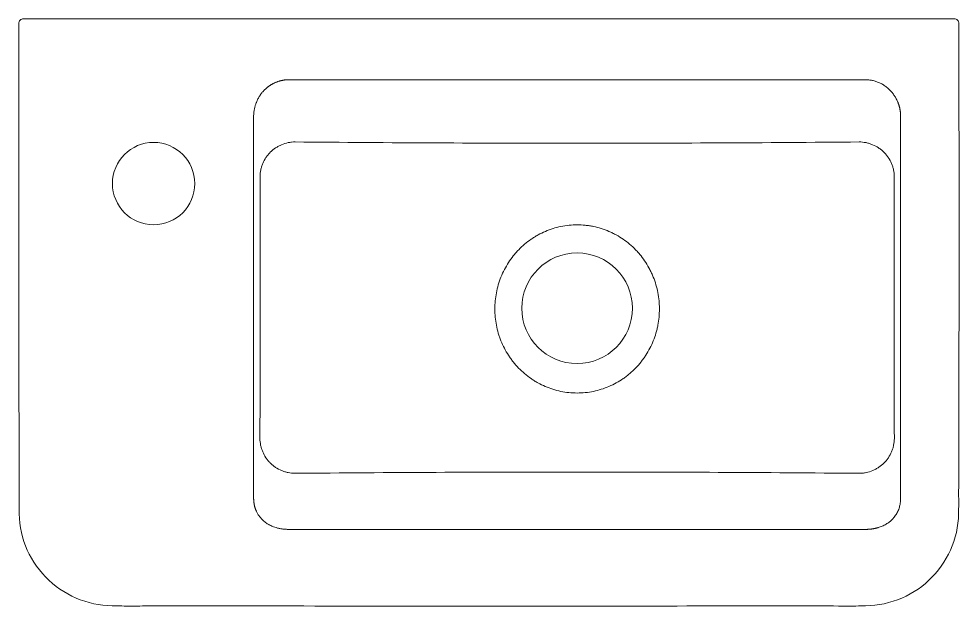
# Model space of a CAD drawing. Header units: millimetres. Extents: x 1778 to 2471, y 1406 to 1876.
# Drawn here: x 1974.2479 to 1974.6476, y 1425.2371 to 1425.4866 of the extents above; entities that cross this region are included whole.
import ezdxf

# ---------------------------------------------------------------- set-up
doc = ezdxf.new("R2010")
doc.units = ezdxf.units.MM
doc.layers.add('ARQ_SANITAROS', color=42, linetype='Continuous', lineweight=0)

msp = doc.modelspace()

# ---------------------------------------------------------------- linework, layer by layer
at = {"layer": 'ARQ_SANITAROS'}
msp.add_line((1974.252906279723, 1425.486557346467), (1974.642508642832, 1425.486557346467), dxfattribs=at)
for centre, radius in [((1974.305207461277, 1425.416557346468), 0.0175), ((1974.485207369943, 1425.363619763192), 0.0235)]:
    msp.add_circle(centre, radius, dxfattribs=at)
for centre, radius, start, end in [((1974.249909677776, 1425.484558185103), 0.0019991615484063, 90.02453389698749, 180.0251523005963), ((1974.645505244779, 1425.484558185103), 0.0019991615484063, 359.9748476994038, 89.97546610301251), ((1974.288048888483, 1425.277257540932), 0.04, 178.5369472615797, 269.4070532069933), ((1974.607368182907, 1425.277257540932), 0.04, 270.5929467930066, 1.463052738420264)]:
    msp.add_arc(centre, radius, start, end, dxfattribs=at)
for points, knots in [([(1974.249908826096, 1425.486557346467), (1974.249900461594, 1425.486557346467), (1974.249912675642, 1425.486557346467), (1974.249976595569, 1425.486557346467), (1974.250029265816, 1425.486557346467), (1974.250171934686, 1425.486557346467), (1974.250261326315, 1425.486557346467), (1974.250476166621, 1425.486557346467), (1974.250602269628, 1425.486557346467), (1974.251018735163, 1425.486557346467), (1974.251358655878, 1425.486557346467), (1974.2519117417, 1425.486557346467), (1974.252106479501, 1425.486557346467), (1974.252502381962, 1425.486557346467), (1974.252702983938, 1425.486557346467), (1974.252906285872, 1425.486557346467)], [0, 0, 0, 0, 0.124999999999997, 0.124999999999997, 0.249999999999994, 0.249999999999994, 0.374999999999991, 0.374999999999991, 0.499999999999988, 0.499999999999988, 0.749999999999994, 0.749999999999994, 0.8749999999999969, 0.8749999999999969, 1, 1, 1, 1]), ([(1974.642508636684, 1425.486557346467), (1974.642711938617, 1425.486557346467), (1974.642911757418, 1425.486557346467), (1974.643304710627, 1425.486557346467), (1974.643499966743, 1425.486557346467), (1974.64387064555, 1425.486557346467), (1974.644046192836, 1425.486557346467), (1974.644377734273, 1425.486557346467), (1974.64453356514, 1425.486557346467), (1974.64495031282, 1425.486557346467), (1974.645171190864, 1425.486557346467), (1974.645384595138, 1425.486557346467), (1974.645437560671, 1425.486557346467), (1974.645502276889, 1425.486557346467), (1974.64551446096, 1425.486557346467), (1974.645506096459, 1425.486557346467)], [0, 0, 0, 0, 0.1250000000000029, 0.1250000000000029, 0.2500000000000059, 0.2500000000000059, 0.3750000000000088, 0.3750000000000088, 0.5000000000000118, 0.5000000000000118, 0.7500000000000058, 0.7500000000000058, 0.8750000000000028, 0.8750000000000028, 1, 1, 1, 1]), ([(1974.247906388798, 1425.484557307723), (1974.247906387049, 1425.484184326917), (1974.247906204977, 1425.445359543354), (1974.247990946335, 1425.387313291655), (1974.247940888028, 1425.320012884016), (1974.248115626417, 1425.290090131434), (1974.248034254697, 1425.279373604212), (1974.248061928588, 1425.278278833426)], [0, 0, 0, 0, 0.0053765137437719, 0.5596587791257975, 0.836795219926142, 0.9753743050737052, 0.9911634847423735, 0.9911634847423735, 0.9911634847423735, 0.9911634847423735]), ([(1974.647351922551, 1425.276439469938), (1974.647344501509, 1425.277083336625), (1974.647388510605, 1425.279199732129), (1974.647353499505, 1425.283727419723), (1974.647591575646, 1425.352451548143), (1974.64752857957, 1425.419708291029), (1974.647467838684, 1425.484557316104)], [0, 0, 0, 0, 0.0092507923677038, 0.0305381856660652, 0.0652438579649697, 1, 1, 1, 1]), ([(1974.362707570839, 1425.460689574884), (1974.36258742479, 1425.460688706691), (1974.362346696524, 1425.460686967155), (1974.36198517245, 1425.46067283437), (1974.361622783062, 1425.460650168862), (1974.361259746474, 1425.460618062073), (1974.360896285014, 1425.460576663642), (1974.360532625102, 1425.460525844702), (1974.360168997137, 1425.460465558261), (1974.359805635384, 1425.460395742314), (1974.359442777849, 1425.46031634617), (1974.359080666151, 1425.460227323562), (1974.358719545385, 1425.46012863473), (1974.358359663974, 1425.460020246062), (1974.358001273531, 1425.459902130398), (1974.35764462868, 1425.459774267154), (1974.357289986918, 1425.459636642494), (1974.356937608422, 1425.459489249469), (1974.356587755878, 1425.459332088187), (1974.356240694302, 1425.459165165941), (1974.355896690838, 1425.458988497373), (1974.355556014565, 1425.458802104595), (1974.355218936287, 1425.45860601734), (1974.35488572832, 1425.458400273084), (1974.354556664282, 1425.458184917173), (1974.354232018852, 1425.457960002949), (1974.353912067554, 1425.457725591865), (1974.353597086466, 1425.457481753558), (1974.353287352168, 1425.457228566134), (1974.352983140787, 1425.456966115544), (1974.352684730325, 1425.456694498405), (1974.352392390739, 1425.456413811832), (1974.351874085175, 1425.455888892727), (1974.351152259368, 1425.455065730857), (1974.350287410804, 1425.453872217234), (1974.349505048903, 1425.452539193557), (1974.34899185736, 1425.451422583002), (1974.348671759881, 1425.450581914318), (1974.348489626543, 1425.450050088806), (1974.348315186095, 1425.449473334402), (1974.348152937771, 1425.448851143393), (1974.34800780407, 1425.4481833038), (1974.347884769983, 1425.447469935131), (1974.347790256433, 1425.446711564198), (1974.34772647364, 1425.445909183663), (1974.347718373946, 1425.445359424869), (1974.347714224929, 1425.445077814569)], [0, 0, 0, 0, 0.0149755087363648, 0.0300053832991756, 0.0450904488492539, 0.0602315221693449, 0.0754294115839839, 0.0906849168823642, 0.1059988292441371, 0.1213719311683187, 0.1368049964051152, 0.1522987898908987, 0.1678540676860992, 0.1834715769163315, 0.1991520557165973, 0.2148962331785644, 0.2307048293011835, 0.2465785549443675, 0.2625181117860846, 0.2785241922826086, 0.2945974796322929, 0.3107386477425909, 0.3269483612006308, 0.3432272752472989, 0.3595760357548202, 0.3759952792080062, 0.3924856326891785, 0.4090477138669014, 0.4256821309883678, 0.4423894828757997, 0.459170358926767, 0.476025339118403, 0.4929549940158413, 0.551223424394874, 0.6124650973867852, 0.6766945723591026, 0.743923776309165, 0.7656436858183367, 0.7890471048694176, 0.8141340618899754, 0.8409044809790264, 0.8693581958929422, 0.8994949597519646, 0.9313144519540104, 0.9648162832953444, 1, 1, 1, 1]), ([(1974.622700697626, 1425.445077814569), (1974.622699748841, 1425.445213298637), (1974.622697872487, 1425.445481237216), (1974.622682620485, 1425.445878372994), (1974.622659038044, 1425.446265970689), (1974.622626900952, 1425.446643846648), (1974.622587083526, 1425.447011845182), (1974.622540159993, 1425.447369839084), (1974.622486764968, 1425.447717727319), (1974.62242749922, 1425.448055433459), (1974.622362953049, 1425.448382903966), (1974.622293699451, 1425.448700106532), (1974.622220295185, 1425.449007028461), (1974.622143279941, 1425.449303675069), (1974.622063176089, 1425.449590068132), (1974.621980488387, 1425.44986624441), (1974.621895703834, 1425.450132254043), (1974.621809291383, 1425.450388159642), (1974.621721702455, 1425.450634033115), (1974.621633368879, 1425.450869960738), (1974.621376944503, 1425.451523781975), (1974.620902115213, 1425.45255391182), (1974.620119486782, 1425.453884395211), (1974.619254469766, 1425.455075931259), (1974.618437665342, 1425.456005909186), (1974.617707956838, 1425.456723245007), (1974.617084137607, 1425.457272438152), (1974.616436953742, 1425.457782075762), (1974.615768823118, 1425.458251460693), (1974.615082175168, 1425.45868002856), (1974.614379418231, 1425.459067366498), (1974.613662937264, 1425.45941320209), (1974.612935084163, 1425.459717402383), (1974.612198170723, 1425.459979959756), (1974.611454461567, 1425.460201017806), (1974.610706167759, 1425.460380750164), (1974.609955440913, 1425.460519779838), (1974.60920436789, 1425.460617604508), (1974.608454965824, 1425.460678375561), (1974.607955927997, 1425.46068585119), (1974.607707351717, 1425.460689574884)], [0, 0, 0, 0, 0.0169292535466829, 0.0334799520364306, 0.0496520460640813, 0.0654454892263298, 0.0808602382016687, 0.0958962528340704, 0.1105534962226333, 0.1248319348193715, 0.1387315385383557, 0.1522522808790052, 0.1653941390677441, 0.1781570942219885, 0.1905411315421109, 0.2025462405372378, 0.2141724152929508, 0.2254196547895161, 0.2362879632825686, 0.246777350760057, 0.2568878334930598, 0.3240146231842394, 0.3881618389239681, 0.4493414229964399, 0.5075679332337663, 0.5424309213626625, 0.5769787457542066, 0.6112165659975906, 0.6451497128020137, 0.6787836878916935, 0.7121241636009901, 0.7451769821798703, 0.7779481548191894, 0.8104438604050886, 0.8426704440104765, 0.8746344151311415, 0.906342445673117, 0.9378013676967139, 0.9690181709221011, 1, 1, 1, 1]), ([(1974.350427737269, 1425.419502382868), (1974.350437163874, 1425.420470705579), (1974.350540695843, 1425.421422264585), (1974.350831277096, 1425.422825486705), (1974.350950847875, 1425.423289178864), (1974.351236366966, 1425.424208291514), (1974.351403501498, 1425.424666255319), (1974.351966838811, 1425.426002348541), (1974.352423844821, 1425.426845595782), (1974.353228808466, 1425.428040800831), (1974.353517177204, 1425.428427510835), (1974.354135275736, 1425.429176804375), (1974.354465448274, 1425.429539330589), (1974.355495566506, 1425.430565326404), (1974.356241713539, 1425.431176830529), (1974.357449684181, 1425.431985756015), (1974.357868011607, 1425.432237634843), (1974.358732437854, 1425.432701774502), (1974.359172743012, 1425.432911022768), (1974.360517177325, 1425.433472436377), (1974.361444606125, 1425.433758888467), (1974.362883518415, 1425.434053837561), (1974.363371066041, 1425.434129254126), (1974.364346374832, 1425.434231682945), (1974.36483611553, 1425.434259161729), (1974.365327961707, 1425.43426268628)], [0, 0, 0, 0, 0.1249999999999975, 0.1249999999999975, 0.187499999999997, 0.187499999999997, 0.2499999999999973, 0.2499999999999973, 0.3749999999999972, 0.3749999999999972, 0.4374999999999968, 0.4374999999999968, 0.4999999999999964, 0.4999999999999964, 0.6249999999999957, 0.6249999999999957, 0.6874999999999963, 0.6874999999999963, 0.7499999999999968, 0.7499999999999968, 0.8749999999999991, 0.8749999999999991, 0.9374999999999996, 0.9374999999999996, 1, 1, 1, 1]), ([(1974.365327961707, 1425.43426268628), (1974.405279280685, 1425.433900845807), (1974.445237330386, 1425.433718461308), (1974.505184508519, 1425.433718164112), (1974.525169796877, 1425.433763542477), (1974.565132567156, 1425.433944891952), (1974.585111098424, 1425.434080857489), (1974.605086777696, 1425.434261598316)], [0, 0, 0, 0, 0.5, 0.5, 0.75, 0.75, 1, 1, 1, 1]), ([(1974.605086777696, 1425.434261598316), (1974.606069266036, 1425.434254554447), (1974.607036017751, 1425.434152669852), (1974.608463345274, 1425.433862431599), (1974.608935293685, 1425.433742618367), (1974.609871338207, 1425.433455667788), (1974.610333616266, 1425.433288809385), (1974.611680629076, 1425.432727591195), (1974.612534886889, 1425.432270554786), (1974.613750223738, 1425.431459873214), (1974.614145230181, 1425.43116755331), (1974.614897204347, 1425.430552230993), (1974.61561508137, 1425.429903940255), (1974.616265968365, 1425.429190884737), (1974.616883009454, 1425.428445111844), (1974.617175947747, 1425.428053722598), (1974.617989166438, 1425.426848513354), (1974.618446248785, 1425.426003677822), (1974.619007044431, 1425.424675754079), (1974.619173210166, 1425.42422233691), (1974.619461540158, 1425.423296953001), (1974.619581988072, 1425.422830702452), (1974.619874233251, 1425.421421589002), (1974.619977574243, 1425.420468460901), (1974.619986990398, 1425.419501260507)], [0, 0, 0, 0, 0.1249999999999973, 0.1249999999999973, 0.1874999999999977, 0.1874999999999977, 0.2499999999999982, 0.2499999999999982, 0.3749999999999963, 0.3749999999999963, 0.4374999999999966, 0.4374999999999966, 0.4999999999999969, 0.5624999999999973, 0.5624999999999973, 0.6249999999999974, 0.6249999999999974, 0.7499999999999984, 0.7499999999999984, 0.8124999999999987, 0.8124999999999987, 0.8749999999999991, 0.8749999999999991, 1, 1, 1, 1]), ([(1974.485207369943, 1425.327619762683), (1974.487543130645, 1425.327619802423), (1974.489842551573, 1425.327856560949), (1974.493238988972, 1425.328554980371), (1974.494362406808, 1425.328845465441), (1974.496590571884, 1425.329544798952), (1974.497677373409, 1425.329947995035), (1974.5008591395, 1425.331311906257), (1974.502876202287, 1425.332425496953), (1974.505266232713, 1425.334075246612), (1974.505738886096, 1425.334419214341), (1974.506662771192, 1425.335127508261), (1974.507114178522, 1425.335491829928), (1974.508437473025, 1425.336614667615), (1974.50927850656, 1425.337402984998), (1974.510879964945, 1425.339057498097), (1974.511640387249, 1425.339923696243), (1974.512720085271, 1425.34128187907), (1974.513069810697, 1425.341744438346), (1974.513748609674, 1425.34268951639), (1974.514077897167, 1425.343172522628), (1974.51565513939, 1425.345611640684), (1974.516712187108, 1425.347658813306), (1974.518000516465, 1425.350868828065), (1974.518380061959, 1425.351962209388), (1974.518872515454, 1425.353638297788), (1974.519023573285, 1425.354202445504), (1974.519296907847, 1425.355330788091), (1974.51941962998, 1425.355896440738), (1974.519964668983, 1425.358731988959), (1974.520183184449, 1425.361023536924), (1974.520183270557, 1425.363916988199), (1974.520169514956, 1425.364497141966), (1974.520113932815, 1425.365660432298), (1974.52007203749, 1425.366243067008), (1974.519905636927, 1425.367976733253), (1974.519740290618, 1425.369119755314), (1974.519084758835, 1425.372511433379), (1974.518436610229, 1425.3747230598), (1974.517352103806, 1425.377423288867), (1974.517121153197, 1425.377960319767), (1974.516636545653, 1425.379016077874), (1974.516382318471, 1425.379536307373), (1974.515584382062, 1425.381074378937), (1974.515005500198, 1425.382069656803), (1974.513754586033, 1425.384000460351), (1974.513082556812, 1425.384935987998), (1974.51200316465, 1425.386293517715), (1974.511631454768, 1425.386738387128), (1974.510863690057, 1425.387612512409), (1974.510467006155, 1425.388042301832), (1974.508444303022, 1425.390128108913), (1974.506686067902, 1425.391615244814), (1974.503841645073, 1425.393577696462), (1974.502858748053, 1425.39418682158), (1974.501330323743, 1425.395030460664), (1974.50081125322, 1425.39530014763), (1974.499766872585, 1425.39580980501), (1974.499240139032, 1425.396050606449), (1974.496584094948, 1425.397185530585), (1974.494388306054, 1425.397874414082), (1974.491553696958, 1425.398458099083), (1974.490982240488, 1425.398560838447), (1974.489830057283, 1425.398737702267), (1974.489250640003, 1425.398811534061), (1974.487518186679, 1425.398987730485), (1974.486364923549, 1425.39904588178), (1974.484061729413, 1425.399046320825), (1974.48291179855, 1425.398988603529), (1974.480615288813, 1425.398756612658), (1974.479467320677, 1425.39858206364), (1974.476037203822, 1425.397879046917), (1974.473835993922, 1425.397187370506), (1974.4706567388, 1425.395830275769), (1974.469617569345, 1425.395324241459), (1974.468090352493, 1425.39448294515), (1974.467585252459, 1425.394187930545), (1974.466595333612, 1425.393575909671), (1974.466109848173, 1425.393258632502), (1974.463728806518, 1425.391617080126), (1974.461971077644, 1425.390128886628), (1974.459955898956, 1425.388052153017), (1974.459562044874, 1425.387625883521), (1974.458792989251, 1425.386751153346), (1974.458418120182, 1425.386302922713), (1974.457333540215, 1425.384939619227), (1974.456659526186, 1425.384001289119), (1974.454780282884, 1425.381100500548), (1974.453716503025, 1425.379053054399), (1974.452412079816, 1425.375806860168), (1974.45203171033, 1425.374708666144), (1974.45138048441, 1425.372493327788), (1974.451108832387, 1425.37137418696), (1974.450672273548, 1425.369113212018), (1974.450507365182, 1425.367971378232), (1974.450286147886, 1425.365664623095), (1974.450230200132, 1425.364494192356), (1974.450230670618, 1425.361014947072), (1974.450450314875, 1425.358723038083), (1974.45110381235, 1425.355325924368), (1974.451376022711, 1425.354200391482), (1974.451868819622, 1425.352522713811), (1974.452046628074, 1425.351967394676), (1974.452426728928, 1425.350871488246), (1974.45262933615, 1425.350329811972), (1974.453704322947, 1425.347652395965), (1974.454760795496, 1425.345608674244), (1974.456331437502, 1425.343178952866), (1974.456658179712, 1425.342699310652), (1974.457337470277, 1425.341752917744), (1974.457689430342, 1425.341287135713), (1974.458772435079, 1425.339924415555), (1974.459533993819, 1425.339057117945), (1974.46193512436, 1425.336576440277), (1974.463689979936, 1425.335083057491), (1974.466085957408, 1425.333426912918), (1974.466574599524, 1425.333106958178), (1974.467561249546, 1425.33249555106), (1974.468060549504, 1425.332203187544), (1974.469576134985, 1425.331365579101), (1974.47061006395, 1425.330859722061), (1974.472724770145, 1425.329952575243), (1974.47380554521, 1425.329551280656), (1974.47601509411, 1425.328855811049), (1974.477149239331, 1425.328560864668), (1974.480565111535, 1425.327856449667), (1974.482871609239, 1425.32761972294), (1974.485207369943, 1425.327619762683)], [0, 0, 0, 0, 0.0312499999999985, 0.0312499999999985, 0.0468749999999977, 0.0468749999999977, 0.062499999999997, 0.062499999999997, 0.0937499999999955, 0.0937499999999955, 0.1015624999999952, 0.1015624999999952, 0.1093749999999948, 0.1093749999999948, 0.1249999999999942, 0.1249999999999942, 0.1406249999999934, 0.1406249999999934, 0.1484374999999932, 0.1484374999999932, 0.156249999999993, 0.156249999999993, 0.1874999999999931, 0.1874999999999931, 0.2031249999999931, 0.2031249999999931, 0.2109374999999931, 0.2109374999999931, 0.2187499999999932, 0.2187499999999932, 0.2499999999999929, 0.2499999999999929, 0.2578124999999929, 0.2578124999999929, 0.2656249999999929, 0.2656249999999929, 0.2812499999999928, 0.2812499999999928, 0.3124999999999927, 0.3124999999999927, 0.3203124999999926, 0.3203124999999926, 0.3281249999999925, 0.3281249999999925, 0.3437499999999922, 0.3437499999999922, 0.359374999999992, 0.359374999999992, 0.3671874999999919, 0.3671874999999919, 0.3749999999999918, 0.3749999999999918, 0.4062499999999918, 0.4062499999999918, 0.4218749999999917, 0.4218749999999917, 0.4296874999999916, 0.4296874999999916, 0.4374999999999915, 0.4374999999999915, 0.4687499999999915, 0.4687499999999915, 0.4765624999999914, 0.4765624999999914, 0.4843749999999913, 0.4843749999999913, 0.4999999999999912, 0.4999999999999912, 0.5156249999999912, 0.5156249999999912, 0.5312499999999911, 0.5312499999999911, 0.562499999999991, 0.562499999999991, 0.5781249999999908, 0.5781249999999908, 0.5859374999999907, 0.5859374999999907, 0.5937499999999907, 0.5937499999999907, 0.6249999999999905, 0.6249999999999905, 0.6328124999999905, 0.6328124999999905, 0.6406249999999905, 0.6406249999999905, 0.6562499999999905, 0.6562499999999905, 0.6874999999999905, 0.6874999999999905, 0.7031249999999905, 0.7031249999999905, 0.7187499999999905, 0.7187499999999905, 0.7343749999999905, 0.7343749999999905, 0.7499999999999905, 0.7499999999999905, 0.7812499999999903, 0.7812499999999903, 0.7968749999999902, 0.7968749999999902, 0.80468749999999, 0.80468749999999, 0.81249999999999, 0.81249999999999, 0.8437499999999905, 0.8437499999999905, 0.8515624999999907, 0.8515624999999907, 0.8593749999999909, 0.8593749999999909, 0.8749999999999915, 0.8749999999999915, 0.906249999999993, 0.906249999999993, 0.9140624999999934, 0.9140624999999934, 0.9218749999999939, 0.9218749999999939, 0.9374999999999952, 0.9374999999999952, 0.9531249999999964, 0.9531249999999964, 0.9687499999999976, 0.9687499999999976, 1, 1, 1, 1]), ([(1974.365286658477, 1425.293520719123), (1974.364303792523, 1425.293527640961), (1974.363336638451, 1425.293629628003), (1974.361908679105, 1425.293920390815), (1974.361436515341, 1425.29404044118), (1974.360500031996, 1425.294328003605), (1974.36003779562, 1425.294495142256), (1974.358690609087, 1425.29505743086), (1974.357836137262, 1425.295515416719), (1974.356620398888, 1425.296328007709), (1974.356225510669, 1425.29662086178), (1974.355473852672, 1425.297237215573), (1974.354756189728, 1425.297886674394), (1974.354105375185, 1425.29860122386), (1974.35348836541, 1425.299348685017), (1974.353195496704, 1425.299740954456), (1974.352383297736, 1425.300947613028), (1974.351926607321, 1425.301793756024), (1974.351366283482, 1425.303124292722), (1974.351200078757, 1425.303579277856), (1974.350912489033, 1425.304505374775), (1974.350792355206, 1425.304972030415), (1974.3505009376, 1425.306382508168), (1974.350397995452, 1425.307336742974), (1974.350388943234, 1425.30830527121)], [0, 0, 0, 0, 0.1250000000000065, 0.1250000000000065, 0.1875000000000089, 0.1875000000000089, 0.2500000000000113, 0.2500000000000113, 0.3750000000000146, 0.3750000000000146, 0.4375000000000144, 0.4375000000000144, 0.5000000000000142, 0.5625000000000141, 0.5625000000000141, 0.6250000000000139, 0.6250000000000139, 0.7500000000000107, 0.7500000000000107, 0.8125000000000087, 0.8125000000000087, 0.8750000000000069, 0.8750000000000069, 1, 1, 1, 1]), ([(1974.620025784824, 1425.308306393943), (1974.620016721023, 1425.307336676744), (1974.619913571256, 1425.306383771295), (1974.619623618319, 1425.304978593558), (1974.619504266188, 1425.304514260283), (1974.619219208545, 1425.303593886367), (1974.619052314069, 1425.303135268677), (1974.618489475098, 1425.301796793594), (1974.618032818756, 1425.300952185017), (1974.617228522695, 1425.2997552011), (1974.616940400256, 1425.299367942441), (1974.616322864394, 1425.298617630607), (1974.61599266841, 1425.298254248065), (1974.614962452677, 1425.297225952517), (1974.61421636183, 1425.29661331385), (1974.613008821616, 1425.295803078801), (1974.612591271456, 1425.295551135762), (1974.611726108023, 1425.295085670241), (1974.611285493649, 1425.294875889413), (1974.609940332023, 1425.294313177599), (1974.609012682901, 1425.294026258561), (1974.607573952336, 1425.293730916322), (1974.607086081815, 1425.29365533791), (1974.606110160247, 1425.293552756137), (1974.605620152909, 1425.29352527446), (1974.605128081409, 1425.293521807344)], [0, 0, 0, 0, 0.1250000000000099, 0.1250000000000099, 0.187500000000013, 0.187500000000013, 0.250000000000016, 0.250000000000016, 0.37500000000002, 0.37500000000002, 0.437500000000021, 0.437500000000021, 0.5000000000000219, 0.5000000000000219, 0.6250000000000188, 0.6250000000000188, 0.6875000000000174, 0.6875000000000174, 0.7500000000000158, 0.7500000000000158, 0.8750000000000095, 0.8750000000000095, 0.9375000000000047, 0.9375000000000047, 1, 1, 1, 1]), ([(1974.605128081409, 1425.293521807344), (1974.565163042678, 1425.293883499997), (1974.525191225713, 1425.294065640866), (1974.465223325279, 1425.294065391395), (1974.445231103202, 1425.294019801386), (1974.405254549818, 1425.293837975327), (1974.385269161115, 1425.293701744911), (1974.365286658477, 1425.293520719123)], [0, 0, 0, 0, 0.5, 0.5, 0.75, 0.75, 1, 1, 1, 1]), ([(1974.347714224929, 1425.283030410424), (1974.347714648382, 1425.282939652517), (1974.347715499018, 1425.28275733753), (1974.347722785821, 1425.282482138508), (1974.347734772818, 1425.282204430698), (1974.347752133876, 1425.281924252885), (1974.347775005139, 1425.281641730003), (1974.347803671576, 1425.281356975779), (1974.347838379691, 1425.281070119667), (1974.34787938813, 1425.280781299927), (1974.347926953392, 1425.280490665951), (1974.347981333235, 1425.280198378053), (1974.348042785201, 1425.279904607935), (1974.348111566455, 1425.279609538963), (1974.348187933229, 1425.279313366488), (1974.348272140337, 1425.279016298118), (1974.348364440634, 1425.278718554038), (1974.34846508447, 1425.278420367112), (1974.348574319094, 1425.278121983745), (1974.348692388093, 1425.277823661718), (1974.348819530535, 1425.277525679527), (1974.349073568178, 1425.276972034664), (1974.349518634082, 1425.276144624768), (1974.350255757816, 1425.275059570279), (1974.351216976171, 1425.273945172595), (1974.352227220093, 1425.273036976622), (1974.353142700555, 1425.272369161901), (1974.353807287259, 1425.271948103582), (1974.35431896447, 1425.271659176256), (1974.355048690946, 1425.27127989932), (1974.355995153271, 1425.270863101042), (1974.357081795486, 1425.270497313717), (1974.357915751616, 1425.270268268747), (1974.358568270969, 1425.270116417521), (1974.359209654025, 1425.269992088772), (1974.359837941692, 1425.269893109035), (1974.360451444877, 1425.269817266101), (1974.361048682068, 1425.26976222745), (1974.361628389508, 1425.26972612751), (1974.362189466417, 1425.269705517827), (1974.362557537881, 1425.269703570147), (1974.362737936257, 1425.269702615555)], [0, 0, 0, 0, 0.0110739005322729, 0.0222453128791298, 0.0335266140260138, 0.0449298332507652, 0.0564666287728384, 0.0681482693419908, 0.0799856205945502, 0.0919891359057053, 0.104168851389284, 0.1165343846439399, 0.129094936813947, 0.1418592975207868, 0.1548358522267083, 0.1680325916078591, 0.1814571225417239, 0.1951166803460072, 0.2090181419427058, 0.2231680396592827, 0.2375725754172406, 0.2522376350941307, 0.3050866774172995, 0.3661825253231441, 0.4356420157984763, 0.5135431190696367, 0.560143719246033, 0.5972092451274083, 0.6247385964826208, 0.6427312864722105, 0.7121473585137336, 0.7669680064898956, 0.7970941668995121, 0.8260960990833718, 0.853997094405418, 0.8808233021375613, 0.9066041111334747, 0.9313725808386987, 0.955165921592555, 0.9780260201313481, 1, 1, 1, 1]), ([(1974.607676986297, 1425.269702615555), (1974.607778747702, 1425.269702856645), (1974.607984390519, 1425.269703343844), (1974.608295666846, 1425.269709519049), (1974.608612733724, 1425.269720102314), (1974.608935424493, 1425.269735845549), (1974.609263563265, 1425.269757008705), (1974.609596954644, 1425.269783991351), (1974.609935385688, 1425.269817157177), (1974.610278624529, 1425.269856881641), (1974.610626419943, 1425.269903537827), (1974.61097850061, 1425.269957499271), (1974.611334574776, 1425.270019138299), (1974.61169432872, 1425.270088824442), (1974.61205742991, 1425.270166927037), (1974.612423512269, 1425.270253800056), (1974.612792230425, 1425.270349835535), (1974.613321423328, 1425.270500275628), (1974.614015162801, 1425.270726982845), (1974.61486942427, 1425.271061864046), (1974.615711530324, 1425.271453412582), (1974.616523887057, 1425.271897325663), (1974.617291576299, 1425.272385704792), (1974.617942087394, 1425.27286221785), (1974.618502182648, 1425.273326026779), (1974.618993537519, 1425.273779591363), (1974.619491427329, 1425.274294076042), (1974.62002977982, 1425.274921179176), (1974.620564703337, 1425.275644365807), (1974.621059506681, 1425.276442432859), (1974.621495190074, 1425.277281688074), (1974.621868434434, 1425.278163743307), (1974.622174364183, 1425.279087918696), (1974.62237069782, 1425.279871907325), (1974.622494533462, 1425.280514570121), (1974.622572796915, 1425.281025012755), (1974.622631744671, 1425.281532434983), (1974.622672118554, 1425.282036060048), (1974.622696438546, 1425.282535425351), (1974.62269928288, 1425.282865990665), (1974.622700697626, 1425.283030410424)], [0, 0, 0, 0, 0.0123950357697979, 0.0250482987688801, 0.0379687560683464, 0.0511648401941453, 0.0646444758772501, 0.0784151070721166, 0.092483723806752, 0.1068568885203378, 0.1215407616274537, 0.1365411261163612, 0.1518634110481448, 0.1675127138704689, 0.1834938214992836, 0.1998112301515733, 0.2164691639364399, 0.2334715922295526, 0.2726088020521283, 0.3141846072575914, 0.3582144530001017, 0.4009995357909533, 0.4438951132583422, 0.4869022386122384, 0.5165537845825181, 0.5483347088907575, 0.5822521339002368, 0.6183118636588886, 0.6656058001585322, 0.7089857149606948, 0.748520025191931, 0.7942523930408925, 0.8364348432299845, 0.8752539380469585, 0.8969982278276531, 0.9182802512035468, 0.9391583351763088, 0.9596941268918735, 0.9799522765144194, 1, 1, 1, 1]), ([(1974.287634940901, 1425.237259682898), (1974.288675226364, 1425.23722885268), (1974.292194662859, 1425.237124549583), (1974.298739568191, 1425.237136717855), (1974.310949103275, 1425.237284892945), (1974.328400993022, 1425.237174850846), (1974.392185812543, 1425.237162570513), (1974.471433485199, 1425.237053630495), (1974.554051061499, 1425.23720341152), (1974.590120934954, 1425.237202016164), (1974.604342708748, 1425.237104239885), (1974.607472383703, 1425.237256505003), (1974.60778150157, 1425.237271544221)], [0, 0, 0, 0, 0.0097521015805032, 0.0329927730963553, 0.061319590124348, 0.124174096408281, 0.196521700424014, 0.6590274717534254, 0.8667980014627303, 0.9706392995243337, 0.9971000448214329, 1, 1, 1, 1])]:
    msp.add_open_spline(points, degree=3, knots=knots, dxfattribs=at)
for points in [[(1974.607707351717, 1425.460689574884), (1974.52604075809, 1425.460689574884), (1974.444374164463, 1425.460689574884), (1974.362707570839, 1425.460689574884)], [(1974.347714224929, 1425.445077814569), (1974.347714224929, 1425.392430623978), (1974.347714224929, 1425.339783433387), (1974.347714224929, 1425.287136242795)], [(1974.622700697626, 1425.283030410424), (1974.622700697626, 1425.337046211807), (1974.622700697626, 1425.391062013189), (1974.622700697626, 1425.445077814569)], [(1974.350388943234, 1425.30830527121), (1974.350465240339, 1425.326829794256), (1974.350550307684, 1425.363887197744), (1974.350491609272, 1425.400961201659), (1974.350427737269, 1425.419502382868)], [(1974.619986990398, 1425.419501260507), (1974.61992311919, 1425.400960453912), (1974.619864421776, 1425.363887198793), (1974.619949488346, 1425.32683054324), (1974.620025784824, 1425.308306393943)], [(1974.347714224929, 1425.287136242795), (1974.347714224929, 1425.285767632004), (1974.347714224929, 1425.284399021214), (1974.347714224929, 1425.283030410424)], [(1974.362737936257, 1425.269702615555), (1974.444384286271, 1425.269702615555), (1974.526030636285, 1425.269702615555), (1974.607676986297, 1425.269702615555)]]:
    msp.add_open_spline(points, degree=3, dxfattribs=at)

doc.saveas('drawing.dxf')
